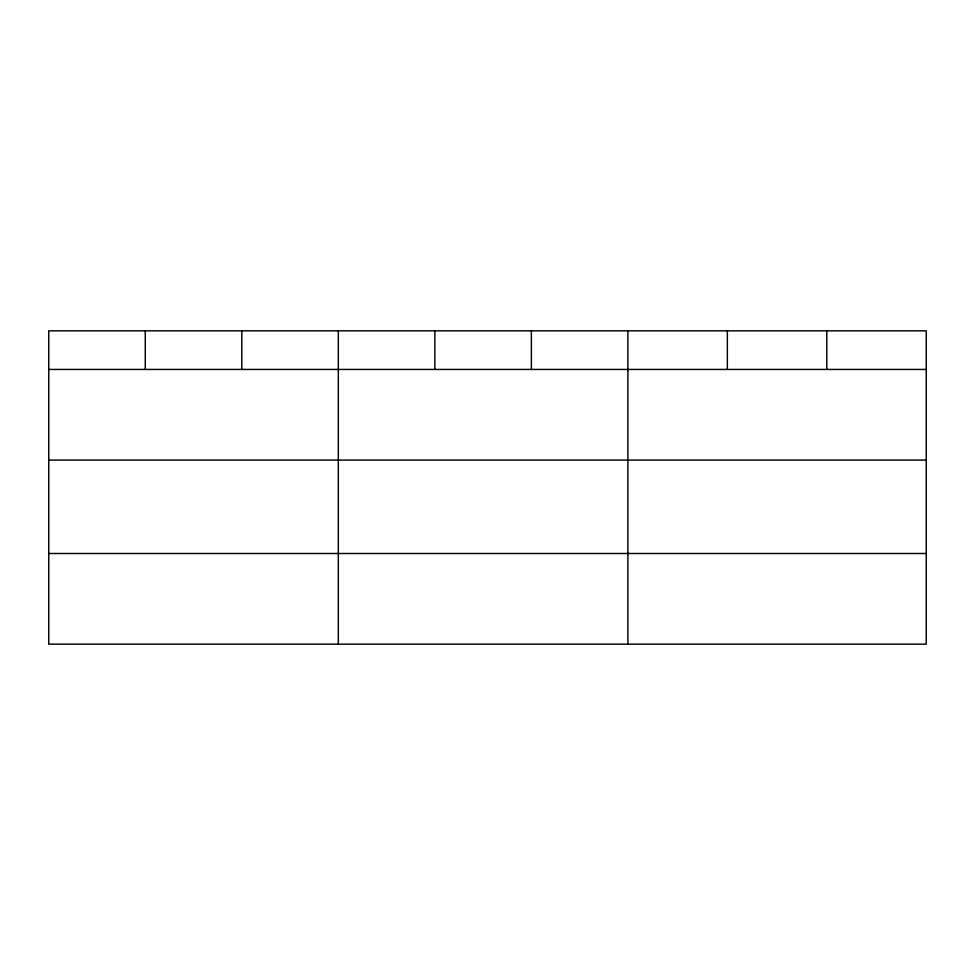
<?xml version="1.0" encoding="UTF-8"?>
<svg xmlns="http://www.w3.org/2000/svg" width="975" height="975" viewBox="0 0 975 975"><rect width="100%" height="100%" fill="white"/><g stroke="black" fill="none" stroke-linecap="round" stroke-linejoin="round"><path stroke-width="1.46" d="M926.25 460.09L926.25 330.842L48.75 330.842L48.75 644.158L926.25 644.158L926.25 460.09L48.75 460.09M48.75 369.44L926.25 369.44M48.75 553.495L926.25 553.495M826.8 330.842L826.8 369.44M727.35 330.842L727.35 369.44M627.9 330.842L627.9 644.158M531.375 330.842L531.375 369.44M434.85 330.842L434.85 369.44M338.325 330.842L338.325 644.158M241.8 330.842L241.8 369.44M145.275 330.842L145.275 369.44"/></g></svg>
